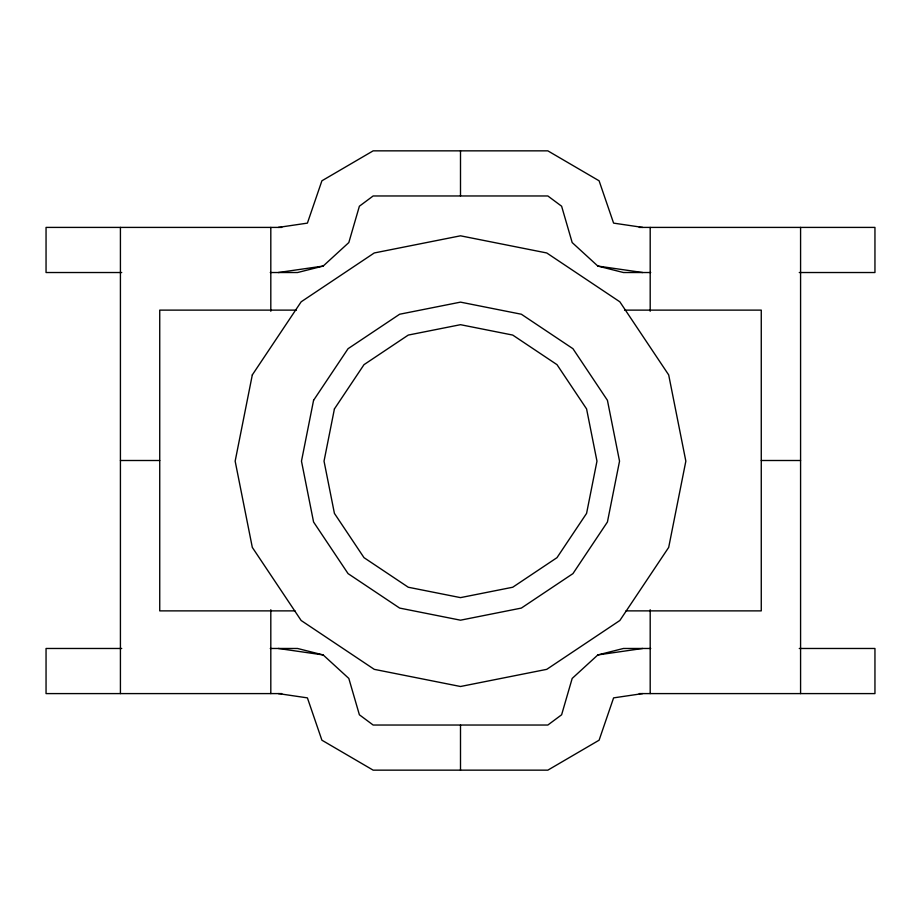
<?xml version="1.0" encoding="UTF-8"?>
<svg xmlns="http://www.w3.org/2000/svg" width="921" height="921" viewBox="0 0 921 921"><rect width="100%" height="100%" fill="white"/><g stroke="black" fill="none" stroke-linecap="round" stroke-linejoin="round"><path stroke-width="1.38" d="M460.5 195.966L460.5 150.848M270.279 272.524L297.564 272.524L323.167 266.065L348.817 242.568L359.386 206.212L373.155 195.966L547.845 195.966L561.614 206.212L572.183 242.568L597.833 266.065L623.436 272.524L650.721 272.524M650.721 648.476L623.436 648.476L597.833 654.935L572.183 678.432L561.614 714.788L547.845 725.034L373.155 725.034L359.386 714.788L348.817 678.432L323.167 654.935L297.564 648.476L270.279 648.476M278.326 227.406L307.407 223.124L321.901 180.804L373.155 150.848L547.845 150.848L599.099 180.804L613.593 223.124L642.674 227.406M642.674 693.594L613.593 697.876L599.099 740.196L547.845 770.152L373.155 770.152L321.901 740.196L307.407 697.876L278.326 693.594M278.326 272.524L323.167 266.065M597.833 654.935L642.674 648.476M281.768 227.406L46.05 227.406L46.05 272.524L121.722 272.524M639.232 227.406L874.95 227.406L874.95 272.524L799.278 272.524M296.447 310.124L159.736 310.124L159.736 610.876L295.008 610.876M624.553 310.124L761.264 310.124L761.264 610.876L625.992 610.876M120.421 460.5L159.736 460.5M761.264 460.5L800.579 460.5M121.722 648.476L46.05 648.476L46.05 693.594L281.768 693.594M799.278 648.476L874.95 648.476L874.95 693.594L639.232 693.594M597.833 266.065L642.674 272.524M278.326 648.476L323.167 654.935M800.579 227.406L800.579 693.594M650.191 227.406L650.191 311.252M650.191 609.748L650.191 693.594M460.5 725.034L460.5 770.152M270.809 227.406L270.809 311.252M270.809 609.748L270.809 693.594M120.421 227.406L120.421 693.594M252.308 374.916L235.154 461.156L252.308 547.396L301.155 620.501L374.26 669.348L460.5 686.502L546.74 669.348L619.845 620.501L668.692 547.396L685.846 461.156L668.692 374.916L619.845 301.812L546.74 252.964L460.5 235.811L374.26 252.964L301.155 301.812L252.308 374.916M313.577 400.301L301.478 461.156L313.577 522.011L348.057 573.61L399.645 608.079L460.5 620.19L521.355 608.079L572.954 573.61L607.423 522.011L619.534 461.156L607.423 400.301L572.954 348.702L521.355 314.234L460.5 302.134L399.645 314.234L348.057 348.702L313.577 400.301M334.415 408.936L324.031 461.156L334.415 513.377L364.002 557.654L408.279 587.241L460.5 597.625L512.721 587.241L556.998 557.654L586.585 513.377L596.969 461.156L586.585 408.936L556.998 364.658L512.721 335.071L460.5 324.687L408.279 335.071L364.002 364.658L334.415 408.936"/></g></svg>
